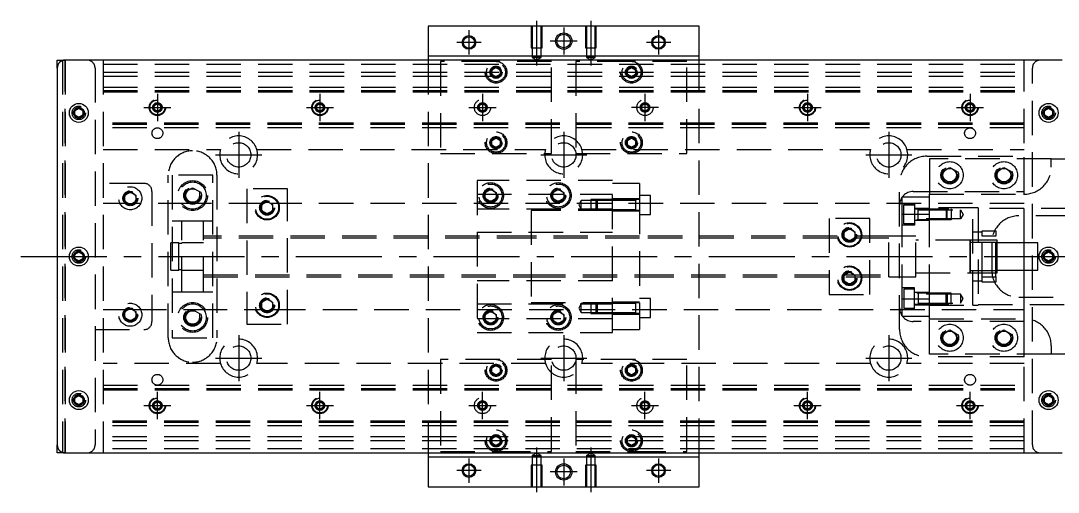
# Model space of a CAD drawing. Extents: x -13 to 561, y -299 to 87.
# Drawn here: x -13.4 to 369.6, y -87 to 87 of the extents above; entities that cross this region are included whole.
import ezdxf

# ---------------------------------------------------------------- set-up
doc = ezdxf.new("R2010")
doc.units = 0
doc.linetypes.add('CENTER', pattern=[50.8, 31.75, -6.35, 6.35, -6.35])
doc.linetypes.add('DASHED', pattern=[19.05, 12.7, -6.35])
doc.layers.get('0').update_dxf_attribs({"linetype": 'CONTINUOUS'})
doc.layers.add('CENTER', color=1, linetype='CENTER')

msp = doc.modelspace()

# ---------------------------------------------------------------- linework, layer by layer
at = {"color": 7, "linetype": 'CONTINUOUS'}
for p, q in [((137, 85), (137, 74)), ((237, 85), (137, 85)), ((237, 74), (237, 85)), ((137, 74), (237, 74)), ((137, 74), (137, 72.5)), ((237, 72.5), (237, 74)), ((0, 69.5), (0, 72.5)), ((0, 72.5), (3, 72.5)), ((0, 69.5), (0, -69.5)), ((371, 72.5), (3, 72.5)), ((6.5, 53.866026), (8, 54.73205)), ((6.5, 52.133974), (6.5, 53.866026)), ((8, 54.73205), (9.5, 53.866026)), ((9.5, 53.866026), (9.5, 52.133974)), ((364.5, 53.866026), (366, 54.73205)), ((364.5, 52.133974), (364.5, 53.866026)), ((366, 54.73205), (367.5, 53.866026)), ((367.5, 53.866026), (367.5, 52.133974)), ((8, 51.26795), (6.5, 52.133974)), ((9.5, 52.133974), (8, 51.26795)), ((366, 51.26795), (364.5, 52.133974)), ((367.5, 52.133974), (366, 51.26795)), ((6.5, 0.866026), (8, 1.73205)), ((6.5, -0.866026), (6.5, 0.866026)), ((8, 1.73205), (9.5, 0.866026)), ((9.5, 0.866026), (9.5, -0.866026)), ((364.5, 0.866026), (366, 1.73205)), ((364.5, -0.866026), (364.5, 0.866026)), ((366, 1.73205), (367.5, 0.866026)), ((367.5, 0.866026), (367.5, -0.866026)), ((8, -1.73205), (6.5, -0.866026)), ((9.5, -0.866026), (8, -1.73205)), ((366, -1.73205), (364.5, -0.866026)), ((367.5, -0.866026), (366, -1.73205)), ((6.5, -52.133974), (8, -51.26795)), ((6.5, -53.866026), (6.5, -52.133974)), ((8, -51.26795), (9.5, -52.133974)), ((9.5, -52.133974), (9.5, -53.866026)), ((364.5, -52.133974), (366, -51.26795)), ((364.5, -53.866026), (364.5, -52.133974)), ((366, -51.26795), (367.5, -52.133974)), ((367.5, -52.133974), (367.5, -53.866026)), ((8, -54.73205), (6.5, -53.866026)), ((9.5, -53.866026), (8, -54.73205)), ((366, -54.73205), (364.5, -53.866026)), ((367.5, -53.866026), (366, -54.73205)), ((0, -72.5), (0, -69.5)), ((3, -72.5), (0, -72.5)), ((3, -72.5), (371, -72.5)), ((137, -72.5), (137, -74)), ((237, -74), (237, -72.5)), ((137, -74), (137, -85)), ((237, -74), (137, -74)), ((237, -85), (237, -74)), ((137, -85), (237, -85))]:
    msp.add_line(p, q, dxfattribs=at)
at = {"color": 3, "linetype": 'DASHED'}
for p, q in [((175.000006, 85), (175.000006, 77)), ((175.35, 85), (175.35, 77)), ((178.65, 77), (178.65, 85)), ((178.999994, 77), (178.999994, 85)), ((195.000006, 85), (195.000006, 77)), ((195.35, 85), (195.35, 77)), ((198.65, 77), (198.65, 85)), ((198.999994, 77), (198.999994, 85)), ((175.000006, 77), (178.999994, 77)), ((175.35, 77), (175.35, 73.5)), ((178.65, 73.5), (178.65, 77)), ((195.000006, 77), (198.999994, 77)), ((195.35, 77), (195.35, 73.5)), ((198.65, 73.5), (198.65, 77)), ((178.65, 73.5), (175.35, 73.5)), ((175.35, 73.5), (177, 72.547372)), ((177, 72.547372), (178.65, 73.5)), ((198.65, 73.5), (195.35, 73.5)), ((195.35, 73.5), (197, 72.547372)), ((197, 72.547372), (198.65, 73.5)), ((2, 72.5), (2, -72.5)), ((3, 72.5), (3, -72.5)), ((3, -72.5), (3, 72.5)), ((3, 72.5), (3, -72.5)), ((3, -72.5), (3, 72.5)), ((14, 69.5), (14, -69.5)), ((17, 72.5), (17, -72.5)), ((17, 71), (357, 71)), ((137, 72.5), (137, -72.5)), ((141.5, 72), (141.5, 38)), ((162, 72), (141.5, 72)), ((160.5, 68.866026), (162, 69.73205)), ((182.5, 72), (162, 72)), ((162, 69.73205), (163.5, 68.866026)), ((182.5, 38), (182.5, 72)), ((212, 72), (191.5, 72)), ((191.5, 72), (191.5, 38)), ((210.5, 68.866026), (212, 69.73205)), ((232.5, 72), (212, 72)), ((212, 69.73205), (213.5, 68.866026)), ((232.5, 38), (232.5, 72)), ((237, -72.5), (237, 72.5)), ((357, -72.5), (357, 72.5)), ((360, -69.5), (360, 69.5)), ((17, 68), (357, 68)), ((17, 66.5), (357, 66.5)), ((160, 68), (160.023172, 68.30356)), ((160.5, 67.133974), (160.5, 68.866026)), ((162, 66.26795), (160.5, 67.133974)), ((163.5, 67.133974), (162, 66.26795)), ((163.5, 68.866026), (163.5, 67.133974)), ((210.5, 67.133974), (210.5, 68.866026)), ((212, 66.26795), (210.5, 67.133974)), ((213.5, 67.133974), (212, 66.26795)), ((213.5, 68.866026), (213.5, 67.133974)), ((213.973226, 68.326156), (214, 68)), ((17, 62.5), (357, 62.5)), ((17, 61.247728), (357, 61.247728)), ((17, 61.1147), (357, 61.1147)), ((17, 61.1), (357, 61.1)), ((17, 60.8), (357, 60.8)), ((35.5, 55), (35.52041, 55.24661)), ((35.75, 55.721688), (37, 56.443376)), ((35.75, 54.278312), (35.75, 55.721688)), ((37, 53.556624), (35.75, 54.278312)), ((37, 56.443376), (38.25, 55.721688)), ((38.25, 54.278312), (37, 53.556624)), ((38.25, 55.721688), (38.25, 54.278312)), ((95.5, 55), (95.52041, 55.24661)), ((95.75, 55.721688), (97, 56.443376)), ((95.75, 54.278312), (95.75, 55.721688)), ((97, 53.556624), (95.75, 54.278312)), ((97, 56.443376), (98.25, 55.721688)), ((98.25, 54.278312), (97, 53.556624)), ((98.25, 55.721688), (98.25, 54.278312)), ((275.75, 55.721688), (277, 56.443376)), ((275.75, 54.278312), (275.75, 55.721688)), ((277, 53.556624), (275.75, 54.278312)), ((277, 56.443376), (278.25, 55.721688)), ((278.25, 54.278312), (277, 53.556624)), ((278.25, 55.721688), (278.25, 54.278312)), ((278.477374, 55.25955), (278.5, 55)), ((335.75, 55.721688), (337, 56.443376)), ((335.75, 54.278312), (335.75, 55.721688)), ((337, 53.556624), (335.75, 54.278312)), ((337, 56.443376), (338.25, 55.721688)), ((338.25, 54.278312), (337, 53.556624)), ((338.25, 55.721688), (338.25, 54.278312)), ((338.477374, 55.25955), (338.5, 55)), ((9.973226, 53.326156), (10, 53)), ((364, 53), (364.030168, 53.346066)), ((357, 49.2), (17, 49.2)), ((357, 48.9), (17, 48.9)), ((357, 48.8853), (17, 48.8853)), ((357, 48.752272), (17, 48.752272)), ((357, 47.5), (17, 47.5)), ((160.5, 42.866026), (162, 43.73205)), ((160.5, 41.133974), (160.5, 42.866026)), ((162, 43.73205), (163.5, 42.866026)), ((163.5, 42.866026), (163.5, 41.133974)), ((163.973226, 42.326156), (164, 42)), ((210.5, 42.866026), (212, 43.73205)), ((210.5, 41.133974), (210.5, 42.866026)), ((212, 43.73205), (213.5, 42.866026)), ((213.5, 42.866026), (213.5, 41.133974)), ((213.973226, 42.326156), (214, 42)), ((17, 39.5), (60.291796, 39.5)), ((73.708204, 39.5), (180.291796, 39.5)), ((162, 40.26795), (160.5, 41.133974)), ((163.5, 41.133974), (162, 40.26795)), ((193.708204, 39.5), (300.291796, 39.5)), ((212, 40.26795), (210.5, 41.133974)), ((213.5, 41.133974), (212, 40.26795)), ((313.708204, 39.5), (357, 39.5)), ((141.5, 38), (182.5, 38)), ((191.5, 38), (232.5, 38)), ((321, 37), (357, 37)), ((322, 36), (322, 23)), ((367, 36), (322, 36)), ((357, 24), (357, 37)), ((367, 33), (367, 36)), ((367, 36), (374, 36)), ((327, 31.443376), (329.5, 32.886752)), ((327, 28.556624), (327, 31.443376)), ((329.5, 32.886752), (332, 31.443376)), ((332, 31.443376), (332, 28.556624)), ((347, 31.443376), (349.5, 32.886752)), ((347, 28.556624), (347, 31.443376)), ((349.5, 32.886752), (352, 31.443376)), ((352, 31.443376), (352, 28.556624)), ((32, 27), (14, 27)), ((41, -30), (41, 30)), ((57.5, 30), (42.5, 30)), ((42.5, 30), (42.5, -30)), ((57.5, -30), (57.5, 30)), ((59, 30), (59, -30)), ((155, 28), (155, -28)), ((205, 28), (155, 28)), ((205, -28), (205, 28)), ((215, 27), (205, 27)), ((215, 27), (215, 20.976176)), ((311, -27), (311, 27)), ((329.5, 27.113248), (327, 28.556624)), ((332, 28.556624), (329.5, 27.113248)), ((332.477798, 30.364306), (332.5, 30)), ((349.5, 27.113248), (347, 28.556624)), ((352, 28.556624), (349.5, 27.113248)), ((352.477798, 30.364306), (352.5, 30)), ((25, 22.6547), (27, 23.809402)), ((27, 23.809402), (29, 22.6547)), ((35, 24), (35, -24)), ((47.5, 23.943376), (50, 25.386752)), ((47.5, 21.056624), (47.5, 23.943376)), ((50, 25.386752), (52.5, 23.943376)), ((52.5, 23.943376), (52.5, 21.056624)), ((70, 25), (70, -25)), ((85, 25), (70, 25)), ((85, -25), (85, 25)), ((155, 23), (205, 23)), ((158, 23.6547), (160, 24.809402)), ((158, 21.3453), (158, 23.6547)), ((160, 24.809402), (162, 23.6547)), ((162, 23.6547), (162, 21.3453)), ((183, 23.6547), (185, 24.809402)), ((183, 21.3453), (183, 23.6547)), ((185, 24.809402), (187, 23.6547)), ((187, 23.6547), (187, 21.3453)), ((316, 24), (357, 24)), ((322, 15.652476), (322, 23)), ((322, 23), (357, 23)), ((357, 5), (357, 24)), ((26.359688, 19.5), (17, 19.5)), ((24.5, 21.5), (24.534018, 21.911016)), ((25, 20.3453), (25, 22.6547)), ((27, 19.190598), (25, 20.3453)), ((29, 20.3453), (27, 19.190598)), ((50, 19.5), (27.640312, 19.5)), ((29, 22.6547), (29, 20.3453)), ((47, 22.5), (47.020026, 22.846056)), ((50, 19.613248), (47.5, 21.056624)), ((52.5, 21.056624), (50, 19.613248)), ((76.030306, 19.5), (50, 19.5)), ((75.5, 19.1547), (77.5, 20.309402)), ((75.5, 16.8453), (75.5, 19.1547)), ((77.5, 20.309402), (79.5, 19.1547)), ((357, 19.5), (78.969694, 19.5)), ((79.5, 19.1547), (79.5, 16.8453)), ((160, 20.190598), (158, 21.3453)), ((162, 21.3453), (160, 20.190598)), ((162.483582, 22.786038), (162.5, 22.5)), ((185, 20.190598), (183, 21.3453)), ((187, 21.3453), (185, 20.190598)), ((187.483582, 22.786038), (187.5, 22.5)), ((193.5, 20.702558), (192.547372, 19.052558)), ((193.5, 17.402558), (193.5, 20.702558)), ((197, 20.702558), (193.5, 20.702558)), ((197, 21.052554), (197, 17.052564)), ((199.35, 21.052554), (197, 21.052554)), ((199, 20.702558), (197, 20.702558)), ((199.35, 21.052558), (199, 20.702558)), ((199, 17.402558), (199, 20.702558)), ((205, 20.702558), (199, 20.702558)), ((205, 20.702558), (199, 20.702558)), ((199.35, 21.052558), (199.35, 17.052558)), ((205, 21.052556), (199.35, 21.052558)), ((205, 21.052554), (199.35, 21.052554)), ((215, 21.302558), (205, 21.302558)), ((213.605, 21.052558), (205, 21.052556)), ((215, 20.976176), (205, 20.976176)), ((213.6, 20.702558), (205, 20.702558)), ((215, 21.052558), (213.595, 21.052558)), ((213.6, 17.052554), (213.6, 21.052564)), ((213.6, 17.052554), (213.6, 21.052564)), ((213.6, 20.702558), (213.6, 21.052564)), ((213.6, 20.836098), (213.6, 21.052558)), ((213.6, 21.052558), (213.6, 20.835892)), ((219, 22.552558), (215, 22.552558)), ((215, 20.976176), (215, -20.976176)), ((219, 15.552558), (219, 22.552558)), ((312, 15.652476), (312, 22)), ((312, 22), (322, 22)), ((312, 19.55635), (316.5, 19.55635)), ((316.5, 19.55635), (316.5, 11.55635)), ((322, 15.652476), (322, 22)), ((75, 18), (75.034018, 18.411016)), ((77.5, 15.690598), (75.5, 16.8453)), ((79.5, 16.8453), (77.5, 15.690598)), ((205, 17.5), (155, 17.5)), ((175, 17), (175, -17)), ((205, 17), (175, 17)), ((192.547372, 19.052558), (193.5, 17.402558)), ((193.5, 17.402558), (197, 17.402558)), ((197, 17.402558), (199, 17.402558)), ((197, 17.052564), (199.35, 17.052564)), ((199, 17.402558), (205, 17.402558)), ((199, 17.402558), (199.35, 17.052558)), ((199, 17.402558), (205, 17.402558)), ((199.35, 17.052564), (205, 17.052564)), ((199.35, 17.052558), (205, 17.052562)), ((205, 17.402558), (213.6, 17.402558)), ((205, 17.052562), (213.605, 17.052558)), ((205, 16.802558), (215, 16.802558)), ((213.595, 17.052558), (215, 17.052558)), ((213.6, 17.052554), (213.6, 17.402558)), ((213.6, 17.269268), (213.6, 17.052558)), ((213.6, 17.052558), (213.6, 17.26902)), ((215, 15.552558), (219, 15.552558)), ((312, -15.652476), (312, 15.652476)), ((312, 15.652476), (322, 15.652476)), ((312.5, 12.05635), (312.5, 19.05635)), ((312.5, 19.05635), (316.5, 19.05635)), ((316.5, 17.80635), (322, 17.80635)), ((316.5, 17.556359), (330, 17.556344)), ((317.9, 13.556344), (317.9, 17.556354)), ((317.9, 17.20635), (333.5, 17.20635)), ((338, 18), (322, 18)), ((338, 18), (322, 18)), ((322, -15.652476), (322, 15.652476)), ((322, -15.652476), (322, 15.652476)), ((328.15, 17.55635), (328.15, 13.55635)), ((328.15, 17.55635), (328.5, 17.20635)), ((328.5, 13.90635), (328.5, 17.20635)), ((330, 17.556344), (330, 13.556354)), ((333.5, 13.90635), (333.5, 17.20635)), ((333.5, 17.20635), (334.452628, 15.55635)), ((334.452628, 15.55635), (333.5, 13.90635)), ((338, -18), (338, 18)), ((340, 18), (338, 18)), ((340, 18), (340, -18)), ((395, 17.75), (340, 17.75)), ((46, 13), (42.5, 13)), ((46, -13), (46, 13)), ((54, 13), (46, 13)), ((54, 13), (46, 13)), ((54, -13), (54, 13)), ((57.5, 13), (54, 13)), ((300, 14), (285, 14)), ((285, 14), (285, -14)), ((300, -14), (300, 14)), ((316.5, 11.55635), (312, 11.55635)), ((316.5, 12.05635), (312.5, 12.05635)), ((330, 13.556354), (316.5, 13.556339)), ((322, 13.30635), (316.5, 13.30635)), ((333.5, 13.90635), (317.9, 13.90635)), ((328.5, 13.90635), (328.15, 13.55635)), ((374, 15), (355, 15)), ((155, 9), (205, 9)), ((290.5, 9.1547), (292.5, 10.309402)), ((290.5, 6.8453), (290.5, 9.1547)), ((292.5, 10.309402), (294.5, 9.1547)), ((294.5, 9.1547), (294.5, 6.8453)), ((294.983582, 8.286038), (295, 8)), ((341.5, 9), (338, 9)), ((341.5, 9.5), (346.5, 9.5)), ((341.5, 7.5), (341.5, 9.5)), ((346.5, 9.5), (346.5, 7.5)), ((42, -5), (42, 5)), ((44.85, 5), (42, 5)), ((44.85, -5), (44.85, 5)), ((46, 4.8), (44.85, 4.8)), ((54, 5), (46, 5)), ((54, 5), (46, 5)), ((175, 7.5), (54, 7.5)), ((175, 6.75), (54, 6.75)), ((215, 7.5), (175, 7.5)), ((215, 7.499994), (175, 7.499994)), ((215, 6.75), (175, 6.75)), ((215, 6.75), (175, 6.75)), ((307, 7.5), (215, 7.5)), ((307, 6.75), (215, 6.75)), ((292.5, 5.690598), (290.5, 6.8453)), ((294.5, 6.8453), (292.5, 5.690598)), ((307, -7.5), (307, 7.5)), ((317, 7.5), (307, 7.5)), ((317, 7.5), (312, 7.5)), ((317, -7.5), (317, 7.5)), ((317, -7.5), (317, 7.5)), ((337.005, 6), (317, 6)), ((336.995, 6), (317, 6)), ((346.5, 6), (336.995, 6)), ((337.005, 6), (336.995, 6)), ((337, -6.000006), (337, 6.000006)), ((337, 5.125), (337, 6.000006)), ((337, 5.325034), (337, 6)), ((337, 6), (337, -5.999164)), ((337, 5.125), (337, -5.125)), ((347, 5.125), (337, 5.125)), ((346.5, 6), (337.005, 6)), ((341.5, -7.5), (341.5, 7.5)), ((346.5, 7.5), (341.5, 7.5)), ((345, 5), (345, -5)), ((346.5, -7.5), (346.5, 7.5)), ((347, 6), (346.5, 6)), ((347, -6), (347, 6)), ((360, 5), (347, 5)), ((357, -5), (357, 5)), ((362, 5), (360, 5)), ((362, -5), (362, 5)), ((9.973226, 0.326156), (10, 0)), ((367.973226, 0.326156), (368, 0)), ((42, -5), (44.85, -5)), ((44.85, -4.8), (46, -4.8)), ((46, -5), (54, -5)), ((46, -5), (54, -5)), ((54, -6.75), (175, -6.75)), ((54, -7.5), (175, -7.5)), ((175, -6.75), (215, -6.75)), ((175, -6.75), (215, -6.75)), ((175, -7.499994), (215, -7.499994)), ((175, -7.5), (215, -7.5)), ((215, -6.75), (307, -6.75)), ((215, -7.5), (307.005, -7.5)), ((290.5, -6.8453), (292.5, -5.690598)), ((290.5, -9.1547), (290.5, -6.8453)), ((292.5, -5.690598), (294.5, -6.8453)), ((294.5, -6.8453), (294.5, -9.1547)), ((307, -7.5), (317, -7.5)), ((312, -7.5), (317, -7.5)), ((317, -6), (337.005, -6)), ((317, -6), (336.995, -6)), ((336.995, -6), (346.5, -6)), ((336.995, -6), (337.005, -6)), ((337, -6.000006), (337, -5.125)), ((337, -5.125), (347, -5.125)), ((337, -6), (337, -5.325218)), ((337, -5.999164), (337, -6)), ((337.005, -6), (346.5, -6)), ((341.5, -7.5), (346.5, -7.5)), ((341.5, -9.5), (341.5, -7.5)), ((346.5, -6), (347, -6)), ((346.5, -7.5), (346.5, -9.5)), ((347, -5), (360, -5)), ((357, -24), (357, -5)), ((360, -5), (362, -5)), ((205, -9), (155, -9)), ((290, -8), (290.018502, -7.696412)), ((292.5, -10.309402), (290.5, -9.1547)), ((294.5, -9.1547), (292.5, -10.309402)), ((338, -9), (341.5, -9)), ((346.5, -9.5), (341.5, -9.5)), ((42.5, -13), (46, -13)), ((46, -13), (54, -13)), ((46, -13), (54, -13)), ((54, -13), (57.5, -13)), ((285, -14), (300, -14)), ((316.5, -11.55635), (312, -11.55635)), ((312.5, -12.05635), (312.5, -19.05635)), ((316.5, -12.05635), (312.5, -12.05635)), ((316.5, -19.55635), (316.5, -11.55635)), ((322, -13.30635), (316.5, -13.30635)), ((330, -13.556354), (316.5, -13.556339)), ((317.9, -13.556344), (317.9, -17.556354)), ((333.5, -13.90635), (317.9, -13.90635)), ((328.15, -17.55635), (328.15, -13.55635)), ((328.5, -13.90635), (328.15, -13.55635)), ((328.5, -13.90635), (328.5, -17.20635)), ((330, -17.556344), (330, -13.556354)), ((333.5, -13.90635), (333.5, -17.20635)), ((334.452628, -15.55635), (333.5, -13.90635)), ((355, -15), (374, -15)), ((75.5, -16.8453), (77.5, -15.690598)), ((75.5, -19.1547), (75.5, -16.8453)), ((77.5, -15.690598), (79.5, -16.8453)), ((79.5, -16.8453), (79.5, -19.1547)), ((79.983582, -17.713962), (80, -18)), ((155, -17.5), (205, -17.5)), ((175, -17), (205, -17)), ((193.5, -17.402558), (192.547372, -19.052558)), ((192.547372, -19.052558), (193.5, -20.702558)), ((193.5, -20.702558), (193.5, -17.402558)), ((197, -17.402558), (193.5, -17.402558)), ((197, -17.052564), (197, -21.052554)), ((199.35, -17.052564), (197, -17.052564)), ((199, -17.402558), (197, -17.402558)), ((199.35, -17.052558), (199, -17.402558)), ((199, -20.702558), (199, -17.402558)), ((205, -17.402558), (199, -17.402558)), ((205, -17.402558), (199, -17.402558)), ((199.35, -17.052558), (199.35, -21.052558)), ((205, -17.052562), (199.35, -17.052558)), ((205, -17.052564), (199.35, -17.052564)), ((215, -16.802558), (205, -16.802558)), ((213.605, -17.052558), (205, -17.052562)), ((213.6, -17.402558), (205, -17.402558)), ((215, -17.052558), (213.595, -17.052558)), ((213.6, -21.052564), (213.6, -17.052554)), ((213.6, -21.051878), (213.6, -17.052554)), ((213.6, -17.26902), (213.6, -17.052558)), ((213.6, -17.052558), (213.6, -17.269226)), ((219, -15.552558), (215, -15.552558)), ((219, -22.552558), (219, -15.552558)), ((312, -15.652476), (322, -15.652476)), ((312, -22), (312, -15.652476)), ((312.5, -19.05635), (316.5, -19.05635)), ((316.5, -17.556359), (330, -17.556344)), ((316.5, -17.80635), (322, -17.80635)), ((317.9, -17.20635), (333.5, -17.20635)), ((322, -22), (322, -15.652476)), ((322, -23), (322, -15.652476)), ((322, -18), (338, -18)), ((322, -18), (338, -18)), ((328.15, -17.55635), (328.5, -17.20635)), ((333.5, -17.20635), (334.452628, -15.55635)), ((338, -18), (340, -18)), ((340, -17.75), (395, -17.75)), ((17, -19.5), (26.359688, -19.5)), ((25, -20.3453), (27, -19.190598)), ((25, -22.6547), (25, -20.3453)), ((27, -23.809402), (25, -22.6547)), ((27, -19.190598), (29, -20.3453)), ((29, -22.6547), (27, -23.809402)), ((27.640312, -19.5), (50, -19.5)), ((29, -20.3453), (29, -22.6547)), ((29.483582, -21.213962), (29.5, -21.5)), ((47, -22.5), (47.020026, -22.153944)), ((47.5, -21.056624), (50, -19.613248)), ((47.5, -23.943376), (47.5, -21.056624)), ((50, -19.5), (76.030306, -19.5)), ((50, -19.613248), (52.5, -21.056624)), ((52.5, -21.056624), (52.5, -23.943376)), ((77.5, -20.309402), (75.5, -19.1547)), ((79.5, -19.1547), (77.5, -20.309402)), ((78.969694, -19.5), (357, -19.5)), ((158, -21.3453), (160, -20.190598)), ((158, -23.6547), (158, -21.3453)), ((160, -20.190598), (162, -21.3453)), ((162, -21.3453), (162, -23.6547)), ((162.483582, -22.213962), (162.5, -22.5)), ((182.5, -22.5), (182.518502, -22.196412)), ((183, -21.3453), (185, -20.190598)), ((183, -23.6547), (183, -21.3453)), ((185, -20.190598), (187, -21.3453)), ((187, -21.3453), (187, -23.6547)), ((193.5, -20.702558), (197, -20.702558)), ((197, -20.702558), (199, -20.702558)), ((197, -21.052554), (199.35, -21.052554)), ((199, -20.702558), (205, -20.702558)), ((199, -20.702558), (199.35, -21.052558)), ((199, -20.702558), (205, -20.702558)), ((199.35, -21.052554), (205, -21.052554)), ((199.35, -21.052558), (205, -21.052556)), ((205, -20.702558), (213.6, -20.702558)), ((215, -20.976176), (205, -20.976176)), ((205, -21.052556), (213.605, -21.052558)), ((205, -21.302558), (215, -21.302558)), ((213.595, -21.052558), (215, -21.052558)), ((213.6, -20.83585), (213.6, -21.052558)), ((213.6, -21.052558), (213.6, -20.836098)), ((213.6, -21.052564), (213.6, -21.051878)), ((215, -20.976176), (215, -27)), ((215, -22.552558), (219, -22.552558)), ((312, -19.55635), (316.5, -19.55635)), ((312, -22), (322, -22)), ((50, -25.386752), (47.5, -23.943376)), ((52.5, -23.943376), (50, -25.386752)), ((70, -25), (85, -25)), ((205, -23), (155, -23)), ((160, -24.809402), (158, -23.6547)), ((162, -23.6547), (160, -24.809402)), ((185, -24.809402), (183, -23.6547)), ((187, -23.6547), (185, -24.809402)), ((357, -24), (316, -24)), ((322, -23), (357, -23)), ((322, -36), (322, -23)), ((357, -37), (357, -24)), ((14, -27), (32, -27)), ((42.5, -30), (57.5, -30)), ((155, -28), (205, -28)), ((205, -27), (215, -27)), ((327, -28.556624), (329.5, -27.113248)), ((327, -31.443376), (327, -28.556624)), ((329.5, -27.113248), (332, -28.556624)), ((332, -28.556624), (332, -31.443376)), ((332.477798, -29.635694), (332.5, -30)), ((346.5, -30), (346.520026, -29.653944)), ((347, -28.556624), (349.5, -27.113248)), ((347, -31.443376), (347, -28.556624)), ((349.5, -27.113248), (352, -28.556624)), ((352, -28.556624), (352, -31.443376)), ((329.5, -32.886752), (327, -31.443376)), ((332, -31.443376), (329.5, -32.886752)), ((349.5, -32.886752), (347, -31.443376)), ((352, -31.443376), (349.5, -32.886752)), ((367, -33), (367, -36)), ((141.5, -38), (141.5, -72)), ((182.5, -38), (141.5, -38)), ((182.5, -72), (182.5, -38)), ((191.5, -38), (191.5, -72)), ((232.5, -38), (191.5, -38)), ((232.5, -72), (232.5, -38)), ((357, -37), (321, -37)), ((367, -36), (322, -36)), ((374, -36), (367, -36)), ((60.291796, -39.5), (17, -39.5)), ((180.291796, -39.5), (73.708204, -39.5)), ((160.5, -41.133974), (162, -40.26795)), ((160.5, -42.866026), (160.5, -41.133974)), ((162, -40.26795), (163.5, -41.133974)), ((163.5, -41.133974), (163.5, -42.866026)), ((163.973226, -41.673844), (164, -42)), ((300.291796, -39.5), (193.708204, -39.5)), ((210, -42), (210.030168, -41.653934)), ((210.5, -41.133974), (212, -40.26795)), ((210.5, -42.866026), (210.5, -41.133974)), ((212, -40.26795), (213.5, -41.133974)), ((213.5, -41.133974), (213.5, -42.866026)), ((357, -39.5), (313.708204, -39.5)), ((162, -43.73205), (160.5, -42.866026)), ((163.5, -42.866026), (162, -43.73205)), ((212, -43.73205), (210.5, -42.866026)), ((213.5, -42.866026), (212, -43.73205)), ((17, -47.5), (357, -47.5)), ((17, -48.752272), (357, -48.752272)), ((17, -48.8853), (357, -48.8853)), ((17, -48.9), (357, -48.9)), ((17, -49.2), (357, -49.2)), ((6, -53), (6.030168, -52.653934)), ((35.75, -54.278312), (37, -53.556624)), ((37, -53.556624), (38.25, -54.278312)), ((95.75, -54.278312), (97, -53.556624)), ((97, -53.556624), (98.25, -54.278312)), ((275.75, -54.278312), (277, -53.556624)), ((277, -53.556624), (278.25, -54.278312)), ((335.75, -54.278312), (337, -53.556624)), ((337, -53.556624), (338.25, -54.278312)), ((364, -53), (364.030168, -52.653934)), ((35.5, -55), (35.52041, -54.75339)), ((35.75, -55.721688), (35.75, -54.278312)), ((37, -56.443376), (35.75, -55.721688)), ((38.25, -55.721688), (37, -56.443376)), ((38.25, -54.278312), (38.25, -55.721688)), ((95.75, -55.721688), (95.75, -54.278312)), ((97, -56.443376), (95.75, -55.721688)), ((98.25, -55.721688), (97, -56.443376)), ((98.25, -54.278312), (98.25, -55.721688)), ((98.477374, -54.74045), (98.5, -55)), ((275.75, -55.721688), (275.75, -54.278312)), ((277, -56.443376), (275.75, -55.721688)), ((278.25, -55.721688), (277, -56.443376)), ((278.25, -54.278312), (278.25, -55.721688)), ((278.477374, -54.74045), (278.5, -55)), ((335.75, -55.721688), (335.75, -54.278312)), ((337, -56.443376), (335.75, -55.721688)), ((338.25, -55.721688), (337, -56.443376)), ((338.25, -54.278312), (338.25, -55.721688)), ((338.477374, -54.74045), (338.5, -55)), ((357, -60.8), (17, -60.8)), ((357, -61.1), (17, -61.1)), ((357, -61.1147), (17, -61.1147)), ((357, -61.247728), (17, -61.247728)), ((357, -62.5), (17, -62.5)), ((357, -66.5), (17, -66.5)), ((357, -68), (17, -68)), ((160, -68), (160.023172, -67.69644)), ((160.5, -67.133974), (162, -66.26795)), ((160.5, -68.866026), (160.5, -67.133974)), ((162, -69.73205), (160.5, -68.866026)), ((162, -66.26795), (163.5, -67.133974)), ((163.5, -68.866026), (162, -69.73205)), ((163.5, -67.133974), (163.5, -68.866026)), ((210.5, -67.133974), (212, -66.26795)), ((210.5, -68.866026), (210.5, -67.133974)), ((212, -69.73205), (210.5, -68.866026)), ((212, -66.26795), (213.5, -67.133974)), ((213.5, -68.866026), (212, -69.73205)), ((213.5, -67.133974), (213.5, -68.866026)), ((213.973226, -67.673844), (214, -68)), ((357, -71), (17, -71)), ((141.5, -72), (162, -72)), ((162, -72), (182.5, -72)), ((177, -72.547372), (175.35, -73.5)), ((178.65, -73.5), (177, -72.547372)), ((191.5, -72), (212, -72)), ((197, -72.547372), (195.35, -73.5)), ((198.65, -73.5), (197, -72.547372)), ((212, -72), (232.5, -72)), ((175.35, -73.5), (177, -73.5)), ((175.35, -73.5), (175.35, -77)), ((177, -73.5), (178.65, -73.5)), ((178.65, -77), (178.65, -73.5)), ((195.35, -73.5), (197, -73.5)), ((195.35, -73.5), (195.35, -77)), ((197, -73.5), (198.65, -73.5)), ((198.65, -77), (198.65, -73.5)), ((178.999994, -77), (175.000006, -77)), ((175.000006, -77), (175.000006, -85)), ((175.35, -77), (175.35, -85)), ((178.65, -85), (178.65, -77)), ((178.999994, -85), (178.999994, -77)), ((198.999994, -77), (195.000006, -77)), ((195.000006, -77), (195.000006, -85)), ((195.35, -77), (195.35, -85)), ((198.65, -85), (198.65, -77)), ((198.999994, -85), (198.999994, -77))]:
    msp.add_line(p, q, dxfattribs=at)
at = {"color": 3, "linetype": 'CONTINUOUS'}
for centre in [(152, 79), (222, 79), (152, -79), (222, -79)]:
    msp.add_circle(centre, 2.5, dxfattribs=at)
at = {"color": 7, "linetype": 'CONTINUOUS'}
for centre, radius in [((152, 79), 2.1), ((187, 79.5), 3), ((187, 79.5), 2.5), ((222, 79), 2.1), ((8, 53), 3.5), ((366, 53), 3.5), ((329.5, 30), 2.5), ((349.5, 30), 2.5), ((8, 0), 3.5), ((366, 0), 3.5), ((329.5, -30), 2.5), ((349.5, -30), 2.5), ((8, -53), 3.5), ((366, -53), 3.5), ((187, -79.5), 3), ((152, -79), 2.1), ((187, -79.5), 2.5), ((222, -79), 2.1)]:
    msp.add_circle(centre, radius, dxfattribs=at)
at = {"color": 3, "linetype": 'DASHED'}
for centre, radius in [((162, 68), 4), ((162, 68), 3.5), ((162, 68), 2.25), ((162, 68), 2), ((212, 68), 4), ((212, 68), 3.5), ((212, 68), 2.25), ((212, 68), 2), ((37, 55), 3), ((37, 55), 2.75), ((97, 55), 3), ((97, 55), 2.75), ((157, 55), 3), ((217, 55), 3), ((277, 55), 3), ((277, 55), 2.75), ((337, 55), 3), ((337, 55), 2.75), ((8, 53), 2.5), ((8, 53), 2), ((37, 55), 1.75), ((37, 55), 1.5), ((37, 55), 1.25), ((97, 55), 1.75), ((97, 55), 1.5), ((97, 55), 1.25), ((157, 55), 1.75), ((157, 55), 1.5), ((157, 55), 1.25), ((217, 55), 1.75), ((217, 55), 1.5), ((217, 55), 1.25), ((277, 55), 1.75), ((277, 55), 1.5), ((277, 55), 1.25), ((337, 55), 1.75), ((337, 55), 1.5), ((337, 55), 1.25), ((366, 53), 2.5), ((366, 53), 2), ((37, 45.5), 2), ((162, 42), 4), ((212, 42), 4), ((337, 45.5), 2), ((162, 42), 3.5), ((162, 42), 2.25), ((162, 42), 2), ((162, 42), 1.65), ((212, 42), 3.5), ((212, 42), 2.25), ((212, 42), 2), ((212, 42), 1.65), ((67, 37.5), 4.5), ((187, 37.5), 4.5), ((307, 37.5), 4.5), ((329.5, 30), 5), ((349.5, 30), 5), ((329.5, 30), 3.25), ((329.5, 30), 3), ((349.5, 30), 3.25), ((349.5, 30), 3), ((50, 22.5), 5.5), ((50, 22.5), 5), ((160, 22.5), 4.75), ((185, 22.5), 4.75), ((27, 21.5), 4.25), ((27, 21.5), 2.75), ((27, 21.5), 2.5), ((27, 21.5), 2.1), ((50, 22.5), 3.25), ((50, 22.5), 3), ((50, 22.5), 2.5), ((160, 22.5), 4.25), ((160, 22.5), 2.75), ((160, 22.5), 2.5), ((160, 22.5), 2.1), ((185, 22.5), 4.25), ((185, 22.5), 2.75), ((185, 22.5), 2.5), ((185, 22.5), 2.1), ((77.5, 18), 4.5), ((77.5, 18), 4.25), ((77.5, 18), 2.75), ((77.5, 18), 2.5), ((77.5, 18), 2.1), ((292.5, 8), 4.5), ((292.5, 8), 4.25), ((292.5, 8), 2.75), ((292.5, 8), 2.5), ((292.5, 8), 2.1), ((8, 0), 2.5), ((8, 0), 2), ((366, 0), 2.5), ((366, 0), 2), ((292.5, -8), 4.5), ((292.5, -8), 4.25), ((292.5, -8), 2.75), ((292.5, -8), 2.5), ((292.5, -8), 2.1), ((77.5, -18), 4.5), ((77.5, -18), 4.25), ((77.5, -18), 2.75), ((27, -21.5), 4.25), ((27, -21.5), 2.75), ((27, -21.5), 2.5), ((50, -22.5), 5.5), ((50, -22.5), 5), ((77.5, -18), 2.5), ((77.5, -18), 2.1), ((160, -22.5), 4.75), ((160, -22.5), 4.25), ((185, -22.5), 4.75), ((185, -22.5), 4.25), ((27, -21.5), 2.1), ((50, -22.5), 3.25), ((50, -22.5), 3), ((50, -22.5), 2.5), ((160, -22.5), 2.75), ((160, -22.5), 2.5), ((160, -22.5), 2.1), ((185, -22.5), 2.75), ((185, -22.5), 2.5), ((185, -22.5), 2.1), ((329.5, -30), 5), ((329.5, -30), 3.25), ((349.5, -30), 5), ((349.5, -30), 3.25), ((329.5, -30), 3), ((349.5, -30), 3), ((67, -37.5), 4.5), ((187, -37.5), 4.5), ((307, -37.5), 4.5), ((162, -42), 4), ((212, -42), 4), ((162, -42), 3.5), ((162, -42), 2.25), ((162, -42), 2), ((162, -42), 1.65), ((212, -42), 3.5), ((212, -42), 2.25), ((212, -42), 2), ((212, -42), 1.65), ((37, -45.5), 2), ((337, -45.5), 2), ((8, -53), 2.5), ((8, -53), 2), ((37, -55), 3), ((37, -55), 2.75), ((37, -55), 1.75), ((37, -55), 1.5), ((97, -55), 3), ((97, -55), 2.75), ((97, -55), 1.75), ((97, -55), 1.5), ((157, -55), 3), ((157, -55), 1.75), ((157, -55), 1.5), ((217, -55), 3), ((217, -55), 1.75), ((217, -55), 1.5), ((277, -55), 3), ((277, -55), 2.75), ((277, -55), 1.75), ((277, -55), 1.5), ((337, -55), 3), ((337, -55), 2.75), ((337, -55), 1.75), ((337, -55), 1.5), ((366, -53), 2.5), ((366, -53), 2), ((37, -55), 1.25), ((97, -55), 1.25), ((157, -55), 1.25), ((217, -55), 1.25), ((277, -55), 1.25), ((337, -55), 1.25), ((162, -68), 4), ((162, -68), 3.5), ((212, -68), 4), ((212, -68), 3.5), ((162, -68), 2.25), ((162, -68), 2), ((212, -68), 2.25), ((212, -68), 2)]:
    msp.add_circle(centre, radius, dxfattribs=at)
at = {"color": 7, "linetype": 'CONTINUOUS'}
for centre, radius, start, end in [((3, 69.5), 3, 90, 180), ((8, 53), 1.65, 155.380023, 180), ((8, 53), 1.65, 144.619977, 155.380023), ((8, 53), 1.65, 95.380023, 144.619977), ((8, 53), 1.65, 84.619977, 95.380023), ((8, 53), 1.65, 35.380023, 84.619977), ((8, 53), 1.65, 24.619977, 35.380023), ((8, 53), 1.65, 335.380023, 24.619977), ((366, 53), 1.65, 155.380023, 180), ((366, 53), 1.65, 144.619977, 155.380023), ((366, 53), 1.65, 95.380023, 144.619977), ((366, 53), 1.65, 84.619977, 95.380023), ((366, 53), 1.65, 35.380023, 84.619977), ((366, 53), 1.65, 24.619977, 35.380023), ((366, 53), 1.65, 335.380023, 24.619977), ((8, 53), 1.65, 180, 204.619977), ((8, 53), 1.65, 204.619977, 215.380023), ((8, 53), 1.65, 215.380023, 264.619977), ((8, 53), 1.65, 264.619977, 275.380023), ((8, 53), 1.65, 275.380023, 324.619977), ((8, 53), 1.65, 324.619977, 335.380023), ((366, 53), 1.65, 180, 204.619977), ((366, 53), 1.65, 204.619977, 215.380023), ((366, 53), 1.65, 215.380023, 264.619977), ((366, 53), 1.65, 264.619977, 275.380023), ((366, 53), 1.65, 275.380023, 324.619977), ((366, 53), 1.65, 324.619977, 335.380023), ((8, 0), 1.65, 155.380023, 180), ((8, 0), 1.65, 180, 204.619977), ((8, 0), 1.65, 144.619977, 155.380023), ((8, 0), 1.65, 95.380023, 144.619977), ((8, 0), 1.65, 84.619977, 95.380023), ((8, 0), 1.65, 35.380023, 84.619977), ((8, 0), 1.65, 24.619977, 35.380023), ((8, 0), 1.65, 335.380023, 24.619977), ((366, 0), 1.65, 155.380023, 180), ((366, 0), 1.65, 180, 204.619977), ((366, 0), 1.65, 144.619977, 155.380023), ((366, 0), 1.65, 95.380023, 144.619977), ((366, 0), 1.65, 84.619977, 95.380023), ((366, 0), 1.65, 35.380023, 84.619977), ((366, 0), 1.65, 24.619977, 35.380023), ((366, 0), 1.65, 335.380023, 24.619977), ((8, 0), 1.65, 204.619977, 215.380023), ((8, 0), 1.65, 215.380023, 264.619977), ((8, 0), 1.65, 264.619977, 275.380023), ((8, 0), 1.65, 275.380023, 324.619977), ((8, 0), 1.65, 324.619977, 335.380023), ((366, 0), 1.65, 204.619977, 215.380023), ((366, 0), 1.65, 215.380023, 264.619977), ((366, 0), 1.65, 264.619977, 275.380023), ((366, 0), 1.65, 275.380023, 324.619977), ((366, 0), 1.65, 324.619977, 335.380023), ((8, -53), 1.65, 155.380023, 180), ((8, -53), 1.65, 180, 204.619977), ((8, -53), 1.65, 144.619977, 155.380023), ((8, -53), 1.65, 95.380023, 144.619977), ((8, -53), 1.65, 84.619977, 95.380023), ((8, -53), 1.65, 35.380023, 84.619977), ((8, -53), 1.65, 24.619977, 35.380023), ((8, -53), 1.65, 335.380023, 24.619977), ((366, -53), 1.65, 155.380023, 180), ((366, -53), 1.65, 180, 204.619977), ((366, -53), 1.65, 144.619977, 155.380023), ((366, -53), 1.65, 95.380023, 144.619977), ((366, -53), 1.65, 84.619977, 95.380023), ((366, -53), 1.65, 35.380023, 84.619977), ((366, -53), 1.65, 24.619977, 35.380023), ((366, -53), 1.65, 335.380023, 24.619977), ((8, -53), 1.65, 204.619977, 215.380023), ((8, -53), 1.65, 215.380023, 264.619977), ((8, -53), 1.65, 264.619977, 275.380023), ((8, -53), 1.65, 275.380023, 324.619977), ((8, -53), 1.65, 324.619977, 335.380023), ((366, -53), 1.65, 204.619977, 215.380023), ((366, -53), 1.65, 215.380023, 264.619977), ((366, -53), 1.65, 264.619977, 275.380023), ((366, -53), 1.65, 275.380023, 324.619977), ((366, -53), 1.65, 324.619977, 335.380023), ((3, -69.5), 3, 180, 270)]:
    msp.add_arc(centre, radius, start, end, dxfattribs=at)
at = {"color": 3, "linetype": 'DASHED'}
for centre, radius, start, end in [((11, 69.5), 3, 0, 90), ((162, 68), 1.65, 144.619977, 155.380023), ((162, 68), 1.65, 95.380023, 144.619977), ((162, 68), 1.65, 84.619977, 95.380023), ((162, 68), 1.65, 35.380023, 84.619977), ((162, 68), 1.65, 24.619977, 35.380023), ((212, 68), 1.65, 144.619977, 155.380023), ((212, 68), 1.65, 95.380023, 144.619977), ((212, 68), 1.65, 84.619977, 95.380023), ((212, 68), 1.65, 35.380023, 84.619977), ((212, 68), 1.65, 24.619977, 35.380023), ((363, 69.5), 3, 90, 180), ((162, 68), 1.65, 155.380023, 180), ((162, 68), 1.65, 180, 204.619977), ((162, 68), 1.65, 204.619977, 215.380023), ((162, 68), 1.65, 215.380023, 264.619977), ((162, 68), 1.65, 264.619977, 275.380023), ((162, 68), 1.65, 275.380023, 324.619977), ((162, 68), 1.65, 324.619977, 335.380023), ((162, 68), 1.65, 335.380023, 24.619977), ((212, 68), 1.65, 155.380023, 180), ((212, 68), 1.65, 180, 204.619977), ((212, 68), 1.65, 204.619977, 215.380023), ((212, 68), 1.65, 215.380023, 264.619977), ((212, 68), 1.65, 264.619977, 275.380023), ((212, 68), 1.65, 275.380023, 324.619977), ((212, 68), 1.65, 324.619977, 335.380023), ((212, 68), 1.65, 335.380023, 24.619977), ((67, 37.5), 7, 16.60155, 163.39845), ((187, 37.5), 7, 16.60155, 163.39845), ((307, 37.5), 7, 16.60155, 163.39845), ((50, 30), 9, 90, 180), ((50, 30), 9, 0, 90), ((67, 37.5), 7, 163.39845, 16.60155), ((187, 37.5), 7, 163.39845, 16.60155), ((307, 37.5), 7, 163.39845, 16.60155), ((321, 27), 10, 90, 180), ((357, 33), 10, 270, 0), ((32, 24), 3, 0, 90), ((316, 19), 5, 90, 180), ((355, 5), 10, 90, 180), ((355, -5), 10, 180, 270), ((316, -19), 5, 180, 270), ((32, -24), 3, 270, 0), ((357, -33), 10, 0, 90), ((50, -30), 9, 180, 270), ((50, -30), 9, 270, 0), ((67, -37.5), 7, 343.39845, 196.60155), ((187, -37.5), 7, 343.39845, 196.60155), ((307, -37.5), 7, 343.39845, 196.60155), ((321, -27), 10, 180, 270), ((67, -37.5), 7, 196.60155, 343.39845), ((187, -37.5), 7, 196.60155, 343.39845), ((307, -37.5), 7, 196.60155, 343.39845), ((162, -68), 1.65, 155.380023, 180), ((162, -68), 1.65, 180, 204.619977), ((162, -68), 1.65, 144.619977, 155.380023), ((162, -68), 1.65, 204.619977, 215.380023), ((162, -68), 1.65, 95.380023, 144.619977), ((162, -68), 1.65, 84.619977, 95.380023), ((162, -68), 1.65, 35.380023, 84.619977), ((162, -68), 1.65, 24.619977, 35.380023), ((162, -68), 1.65, 324.619977, 335.380023), ((162, -68), 1.65, 335.380023, 24.619977), ((212, -68), 1.65, 155.380023, 180), ((212, -68), 1.65, 180, 204.619977), ((212, -68), 1.65, 144.619977, 155.380023), ((212, -68), 1.65, 204.619977, 215.380023), ((212, -68), 1.65, 95.380023, 144.619977), ((212, -68), 1.65, 84.619977, 95.380023), ((212, -68), 1.65, 35.380023, 84.619977), ((212, -68), 1.65, 24.619977, 35.380023), ((212, -68), 1.65, 324.619977, 335.380023), ((212, -68), 1.65, 335.380023, 24.619977), ((11, -69.5), 3, 270, 0), ((162, -68), 1.65, 215.380023, 264.619977), ((162, -68), 1.65, 264.619977, 275.380023), ((162, -68), 1.65, 275.380023, 324.619977), ((212, -68), 1.65, 215.380023, 264.619977), ((212, -68), 1.65, 264.619977, 275.380023), ((212, -68), 1.65, 275.380023, 324.619977), ((363, -69.5), 3, 180, 270)]:
    msp.add_arc(centre, radius, start, end, dxfattribs=at)
at = {"layer": 'CENTER', "color": 1, "linetype": 'CENTER'}
for p, q in [((177, 87), (177, 70.547372)), ((187, 84.5), (187, 74.5)), ((197, 87), (197, 70.547372)), ((152, 83.5), (152, 74.5)), ((222, 83.5), (222, 74.5)), ((156.5, 79), (147.5, 79)), ((192, 79.5), (182, 79.5)), ((226.5, 79), (217.5, 79)), ((37, 60), (37, 50)), ((97, 60), (97, 50)), ((157, 60), (157, 50)), ((217, 60), (217, 50)), ((277, 60), (277, 50)), ((337, 60), (337, 50)), ((32, 55), (42, 55)), ((92, 55), (102, 55)), ((152, 55), (162, 55)), ((222, 55), (212, 55)), ((272, 55), (282, 55)), ((332, 55), (342, 55)), ((67, 46), (67, 29)), ((187, 46), (187, 29)), ((307, 46), (307, 29)), ((58.5, 37.5), (75.5, 37.5)), ((178.5, 37.5), (195.5, 37.5)), ((298.5, 37.5), (315.5, 37.5)), ((-13.447893, 0), (414.546148, 0)), ((67, -29), (67, -46)), ((187, -29), (187, -46)), ((307, -29), (307, -46)), ((58.5, -37.5), (75.5, -37.5)), ((178.5, -37.5), (195.5, -37.5)), ((298.5, -37.5), (315.5, -37.5)), ((37, -60), (37, -50)), ((97, -60), (97, -50)), ((157, -60), (157, -50)), ((217, -60), (217, -50)), ((277, -60), (277, -50)), ((337, -60), (337, -50)), ((32, -55), (42, -55)), ((92, -55), (102, -55)), ((152, -55), (162, -55)), ((212, -55), (222, -55)), ((272, -55), (282, -55)), ((332, -55), (342, -55)), ((177, -70.547372), (177, -87)), ((197, -70.547372), (197, -87)), ((152, -74.5), (152, -83.5)), ((187, -74.5), (187, -84.5)), ((222, -74.5), (222, -83.5)), ((156.5, -79), (147.5, -79)), ((192, -79.5), (182, -79.5)), ((226.5, -79), (217.5, -79))]:
    msp.add_line(p, q, dxfattribs=at)

doc.saveas('drawing.dxf')
